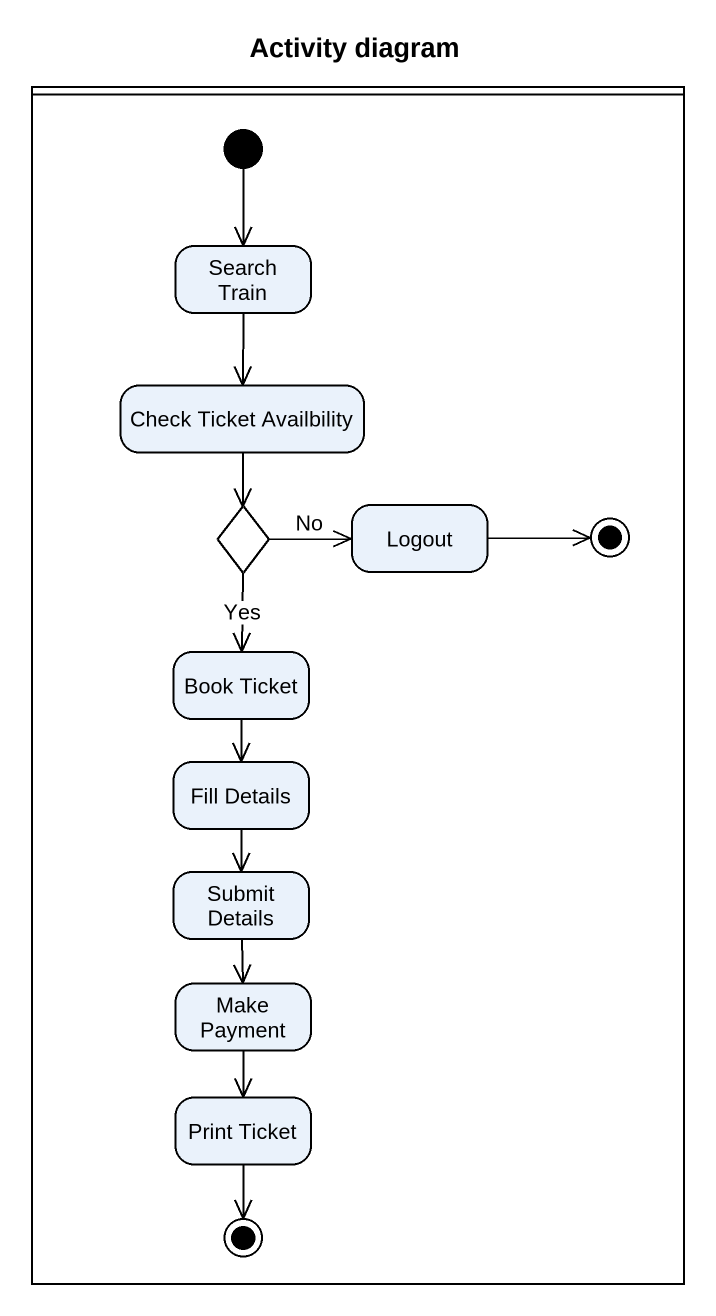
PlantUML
@startuml
title Activity diagram
hide empty description
state " " as lane1 <<partition>> {
  state "Search Train" as Search_Train
  state "Check Ticket Availbility" as Check_Ticket_Availbility
  state choice1 <<choice>>
  state Logout
  state final1 <<end>>
  state "Book Ticket" as Book_Ticket
  state "Fill Details" as Fill_Details
  state "Submit Details" as Submit_Details
  state "Make Payment" as Make_Payment
  state "Print Ticket" as Print_Ticket
  state final2 <<end>>
  [*] --> Search_Train
}
Search_Train --> Check_Ticket_Availbility
Check_Ticket_Availbility --> choice1
choice1 -right-> Logout : No
choice1 --> Book_Ticket : Yes
Logout -right-> final1
Book_Ticket --> Fill_Details
Fill_Details --> Submit_Details
Submit_Details --> Make_Payment
Make_Payment --> Print_Ticket
Print_Ticket --> final2
@enduml
